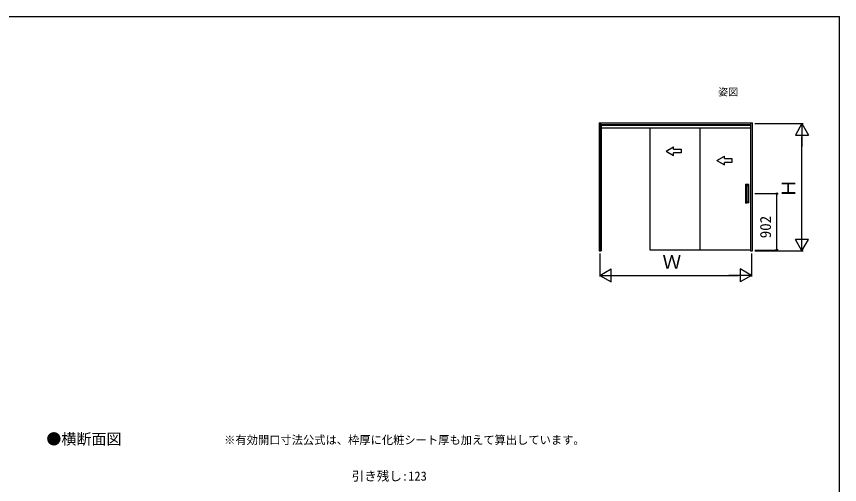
# Model space of a CAD drawing. Units: millimetres, scale not verified. Extents: x -525 to 525, y -784 to 780.
# Drawn here: x -133 to 525, y 373 to 746 of the extents above; entities that cross this region are included whole.
import ezdxf
from ezdxf.enums import TextEntityAlignment as Align

# ---------------------------------------------------------------- set-up
doc = ezdxf.new("R2010")
doc.units = ezdxf.units.MM
doc.header["$LTSCALE"] = 4
for name, color, linetype in [('0-2_USER1', 3, 'Continuous'), ('0-6_YKK_A1', 4, 'Continuous'), ('0-7_YKK_D', 6, 'Continuous'), ('0-8_YKK_ZWAK', 7, 'Continuous')]:
    doc.layers.add(name, color=color, linetype=linetype)
doc.styles.add('ＭＳ ゴシック', font='')
doc.styles.get('ＭＳ ゴシック').set_extended_font_data('MS Gothic')

msp = doc.modelspace()

# ---------------------------------------------------------------- linework, layer by layer
at = {"layer": '0-6_YKK_A1'}
for p, q in [((332.975, 661.5), (455.375, 661.5)), ((332.975, 661.5), (332.975, 559.35)), ((334.175, 661.5), (334.175, 559.35)), ((334.175, 660.3), (454.175, 660.3)), ((334.55, 660.3), (334.55, 559.35)), ((334.55, 659.725), (453.8, 659.725)), ((334.55, 657.575), (453.8, 657.575)), ((373.825, 559.95), (373.825, 657.575)), ((413.325, 657.575), (413.325, 559.95)), ((453.8, 660.3), (453.8, 559.35)), ((454.175, 559.35), (454.175, 661.5)), ((454.961, 660.925), (455.375, 660.925)), ((455.375, 559.35), (455.375, 661.5)), ((386.45, 639), (392.45, 642.464)), ((386.45, 639), (392.45, 635.536)), ((392.45, 640.5), (392.45, 642.464)), ((392.45, 635.536), (392.45, 637.5)), ((426.975, 631.5), (432.975, 634.964)), ((426.975, 631.5), (432.975, 628.036)), ((432.975, 633), (432.975, 634.964)), ((432.975, 628.036), (432.975, 630)), ((449.875, 612.45), (449.875, 597.65)), ((449.975, 612.55), (449.983, 612.55)), ((449.983, 612.55), (450.867, 612.55)), ((450.867, 612.55), (450.875, 612.55)), ((452.467, 612.45), (450.975, 612.45)), ((450.975, 612.45), (450.975, 597.65)), ((452.235, 612.442), (450.975, 612.442)), ((450.975, 611.643), (452.235, 611.643)), ((452.289, 611.692), (452.289, 612.392)), ((452.519, 612.4), (452.518, 612.4)), ((452.519, 597.7), (452.519, 612.4)), ((452.519, 605.05), (452.526, 605.05)), ((450.975, 598.457), (452.235, 598.457)), ((452.289, 597.708), (452.289, 598.408)), ((449.983, 597.55), (449.975, 597.55)), ((450.867, 597.55), (449.983, 597.55)), ((450.875, 597.55), (450.867, 597.55)), ((452.235, 597.658), (450.975, 597.658)), ((452.467, 597.65), (450.975, 597.65)), ((452.519, 597.7), (452.518, 597.7)), ((332.975, 559.35), (334.55, 559.35)), ((333.55, 559.55), (333.55, 559.35)), ((453.8, 559.95), (373.825, 559.95)), ((453.8, 559.35), (455.375, 559.35)), ((454.8, 559.581), (454.8, 559.35))]:
    msp.add_line(p, q, dxfattribs=at)
for points in [[(392.45, 640.5), (398.45, 640.5), (398.45, 637.5), (392.45, 637.5)], [(432.975, 633), (438.975, 633), (438.975, 630), (432.975, 630)], [(452.288, 612.392), (452.287, 612.405), (452.281, 612.418), (452.272, 612.428), (452.261, 612.435), (452.248, 612.441), (452.235, 612.441)], [(452.235, 611.643), (452.25, 611.645), (452.264, 611.652), (452.275, 611.663), (452.283, 611.677), (452.285, 611.692)], [(452.242, 611.643), (452.256, 611.646), (452.269, 611.654), (452.28, 611.664), (452.287, 611.678), (452.289, 611.692)], [(452.518, 612.4), (452.517, 612.411), (452.513, 612.422), (452.507, 612.431), (452.499, 612.439), (452.489, 612.445), (452.478, 612.448), (452.467, 612.45)], [(452.235, 598.457), (452.25, 598.455), (452.264, 598.448), (452.275, 598.437), (452.283, 598.423), (452.285, 598.408)], [(452.289, 598.408), (452.288, 598.42), (452.282, 598.432), (452.275, 598.442), (452.265, 598.449), (452.253, 598.455), (452.241, 598.457)], [(452.285, 597.708), (452.284, 597.697), (452.28, 597.686), (452.274, 597.677), (452.266, 597.669), (452.256, 597.663), (452.246, 597.66), (452.235, 597.658)], [(452.242, 597.66), (452.257, 597.662), (452.27, 597.67), (452.28, 597.68), (452.287, 597.693), (452.288, 597.708)], [(452.518, 597.7), (452.517, 597.689), (452.513, 597.678), (452.507, 597.669), (452.499, 597.661), (452.489, 597.655), (452.478, 597.652), (452.467, 597.65)]]:
    msp.add_lwpolyline(points, dxfattribs=at)
for centre, start, end in [((449.975, 612.45), 90, 180), ((450.875, 612.45), 0, 90), ((449.975, 597.65), 180, 270), ((450.875, 597.65), 270, 0)]:
    msp.add_arc(centre, 0.1, start, end, dxfattribs=at)
at = {"layer": '0-7_YKK_D'}
for p, q in [((457.375, 660.925), (496, 660.925)), ((495, 660.925), (489.75, 651.832)), ((495, 660.925), (500.25, 651.832)), ((495, 660.925), (495, 642.738)), ((489.75, 651.832), (500.25, 651.832)), ((495, 569.85), (495, 650.425)), ((457.375, 605.05), (475.875, 605.05)), ((474.875, 559.95), (474.875, 605.05)), ((495, 559.35), (495, 577.537)), ((495, 559.35), (489.75, 568.443)), ((500.25, 568.443), (489.75, 568.443)), ((495, 559.35), (500.25, 568.443)), ((457.375, 559.95), (475.875, 559.95)), ((457.375, 559.35), (496, 559.35)), ((333.55, 557.35), (333.55, 538.75)), ((454.8, 557.35), (454.8, 538.75)), ((333.55, 539.75), (342.643, 545)), ((333.55, 539.75), (342.643, 534.5)), ((333.55, 539.75), (351.737, 539.75)), ((342.643, 534.5), (342.643, 545)), ((344.05, 539.75), (444.3, 539.75)), ((454.8, 539.75), (436.613, 539.75)), ((454.8, 539.75), (445.707, 545)), ((445.707, 545), (445.707, 534.5)), ((454.8, 539.75), (445.707, 534.5))]:
    msp.add_line(p, q, dxfattribs=at)
for centre in [(474.875, 605.05), (474.875, 559.95)]:
    msp.add_circle(centre, 0.637, dxfattribs=at)
at = {"layer": '0-8_YKK_ZWAK'}
msp.add_line((-525, 746.5), (525, 746.5), dxfattribs=at)
msp.add_lwpolyline([(-525, -783.5), (525, -783.5), (525, 746.5)], dxfattribs=at)

# ---------------------------------------------------------------- texts
at = {"layer": '0-2_USER1', "style": 'ＭＳ ゴシック'}
for s, height, p in [('姿図', 5.865, (428, 681.5)), ('●横断面図', 8.798, (-108.636, 402.068)), ('※有効開口寸法公式は、枠厚に化粧シート厚も加えて算出しています。', 6.598, (33.393, 403.008))]:
    msp.add_text(s, height=height, dxfattribs=at).set_placement(p, align=Align.BOTTOM_LEFT)
at = {"layer": '0-7_YKK_D', "style": 'ＭＳ ゴシック'}
for s, height, p in [('Ｈ', 11, (493, 601.785)), ('902', 8.798, (472.875, 569.375))]:
    msp.add_text(s, height=height, rotation=90, dxfattribs=at).set_placement(p, align=Align.BOTTOM_LEFT)
for s, height, p in [('Ｗ', 11, (383.522, 541.75)), ('引き残し:123', 7.331, (135.358, 373.635))]:
    msp.add_text(s, height=height, dxfattribs=at).set_placement(p, align=Align.BOTTOM_LEFT)

doc.saveas('drawing.dxf')
